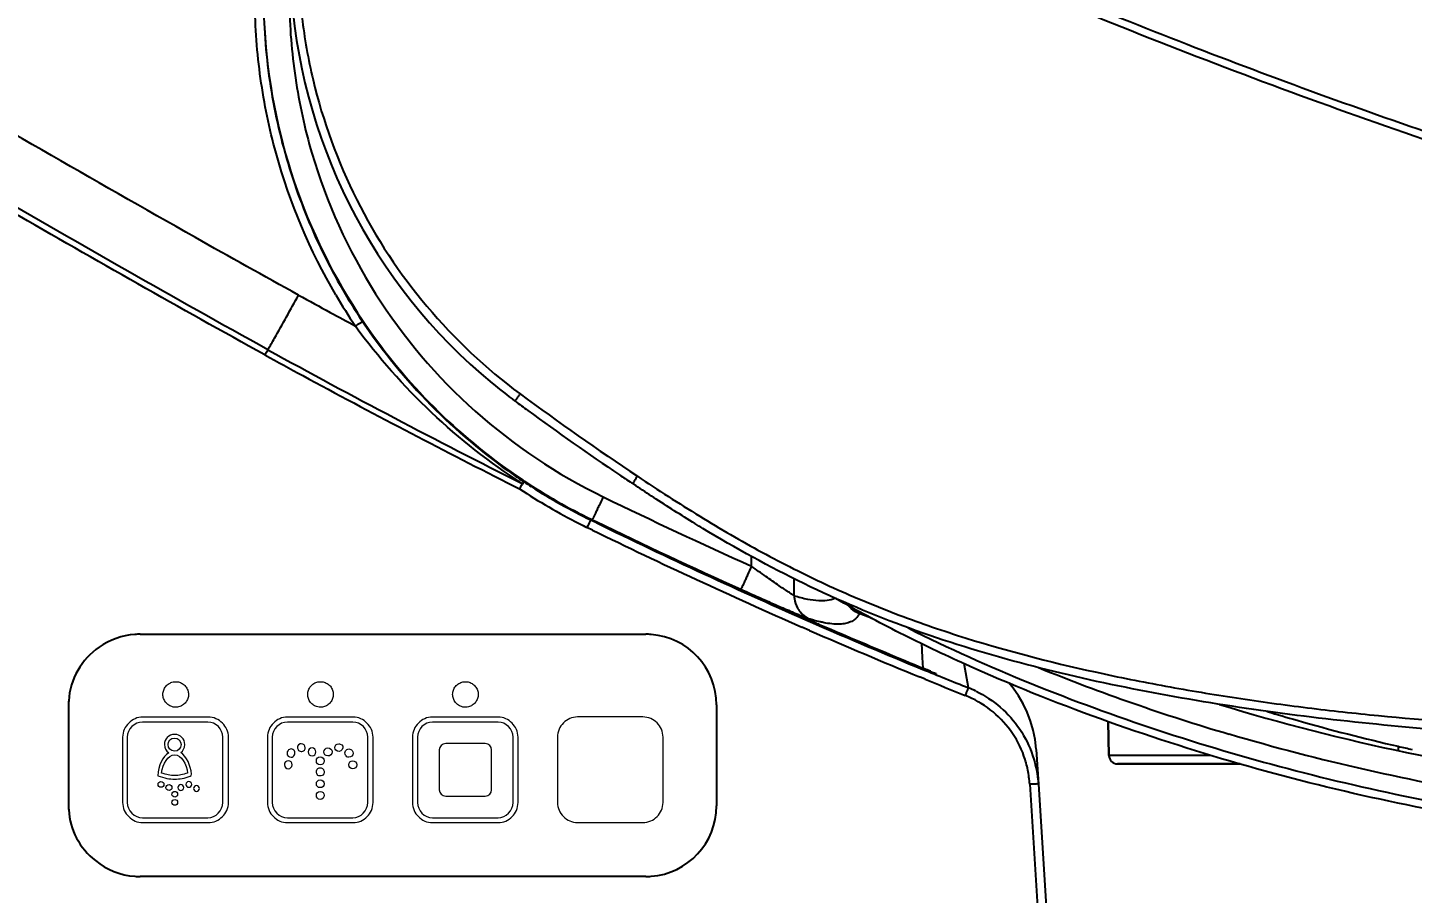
# Model space of a CAD drawing. Extents: x 2340 to 8415, y -46 to 2482.
# Drawn here: x 5991.9 to 6153.7, y 684.4 to 785.6 of the extents above; entities that cross this region are included whole.
import ezdxf

# ---------------------------------------------------------------- set-up
doc = ezdxf.new("R2010")
doc.units = 0
doc.header["$LTSCALE"] = 20
doc.header["$MEASUREMENT"] = 0
doc.linetypes.add('CENTER', pattern=[2, 1.25, -0.25, 0.25, -0.25])
doc.layers.get('0').update_dxf_attribs({"linetype": 'CONTINUOUS'})
doc.layers.get('DEFPOINTS').update_dxf_attribs({"linetype": 'CONTINUOUS'})
for name, color, linetype in [('$DDT_AUDIT_GENERATED_(3B)', 7, 'CONTINUOUS'), ('00_COMPONENTS', 7, 'CONTINUOUS'), ('Layer 1', 7, 'CONTINUOUS')]:
    doc.layers.add(name, color=color, linetype=linetype)
doc.styles.get("Standard").update_dxf_attribs({"font": 'NanumGothic.ttf'})
doc.dimstyles.get("Standard").update_dxf_attribs({"dimtxt": 2.7, "dimasz": 2.5, "dimexe": 1.5, "dimexo": 1.5, "dimgap": 1.5, "dimtad": 1, "dimdec": 0, "dimlfac": 10, "dimzin": 0, "dimdsep": 46, "dimtxsty": 'Standard', "dimcen": 0, "dimclrt": 2, "dimadec": 0, "dimazin": 0, "dimtfac": 1, "dimtdec": 0, "dimtmove": 0, "dimatfit": 3, "dimfxl": 0, "dimtolj": 1, "dimtzin": 0, "dimarcsym": 0})

# ---------------------------------------------------------------- blocks, each defined once
blk = doc.blocks.new('*D20')
at = {"color": 3, "lineweight": -2}
for p, q in [((6476.94, 698.18), (6476.94, 48.41)), ((5779.39, 299.69), (5779.39, 48.41)), ((5799.39, 53.41), (6456.94, 53.41))]:
    blk.add_line(p, q, dxfattribs=at)
at = {"color": 3}
for points in [[(5799.39, 56.74), (5799.39, 50.08), (5779.39, 53.41)], [(6456.94, 56.74), (6456.94, 50.08), (6476.94, 53.41)]]:
    blk.add_solid(points, dxfattribs=at)
at = {"layer": 'DEFPOINTS', "color": 0}
for p in [(6476.94, 699.68), (5779.39, 301.19), (6476.94, 53.41)]:
    blk.add_point(p, dxfattribs=at)
at = {"color": 2, "insert": (6128.16, 77.47), "char_height": 26, "attachment_point": 5}
blk.add_mtext('\\A1;700', dxfattribs=at)
blk = doc.blocks.new('block 142')
at = {"layer": '$DDT_AUDIT_GENERATED_(3B)', "color": 7, "lineweight": 18}
blk.add_open_spline([(108.85, 165.34), (109.02, 165.32), (109.19, 165.33), (109.35, 165.37), (109.35, 165.37), (109.35, 165.37), (109.35, 165.37), (109.51, 165.41), (109.67, 165.48), (109.81, 165.57), (109.81, 165.57), (109.81, 165.57), (109.81, 165.57), (109.95, 165.66), (110.08, 165.77), (110.18, 165.91), (110.18, 165.91), (110.18, 165.91), (110.18, 165.91), (110.29, 166.04), (110.37, 166.19), (110.42, 166.35), (110.42, 166.35), (110.42, 166.35), (110.42, 166.35), (110.48, 166.5), (110.5, 166.67), (110.5, 166.84), (110.5, 166.84), (110.5, 166.84), (110.5, 166.84), (110.5, 167.01), (110.47, 167.18), (110.41, 167.33), (110.41, 167.33), (110.41, 167.33), (110.41, 167.33), (110.35, 167.49), (110.27, 167.64), (110.16, 167.77), (110.16, 167.77), (110.16, 167.77), (110.16, 167.77), (110.06, 167.9), (109.93, 168.01), (109.78, 168.1), (109.78, 168.1), (109.78, 168.1), (109.78, 168.1), (109.64, 168.19), (109.48, 168.25), (109.32, 168.29), (109.32, 168.29), (109.32, 168.29), (109.32, 168.29), (109.16, 168.32), (108.98, 168.33), (108.82, 168.31), (108.82, 168.31), (108.82, 168.31), (108.82, 168.31), (108.65, 168.29), (108.49, 168.24), (108.34, 168.16), (108.34, 168.16), (108.34, 168.16), (108.34, 168.16), (108.19, 168.09), (108.05, 167.99), (107.93, 167.87), (107.93, 167.87), (107.93, 167.87), (107.93, 167.87), (107.82, 167.75), (107.72, 167.6), (107.65, 167.45), (107.65, 167.45), (107.65, 167.45), (107.65, 167.45), (107.58, 167.3), (107.54, 167.13), (107.52, 166.97), (107.52, 166.97), (107.52, 166.97), (107.52, 166.97), (107.5, 166.8), (107.52, 166.63), (107.56, 166.47), (107.56, 166.47), (107.56, 166.47), (107.56, 166.47), (107.6, 166.31), (107.67, 166.15), (107.76, 166.01), (107.76, 166.01), (107.76, 166.01), (107.76, 166.01), (107.85, 165.87), (107.97, 165.74), (108.1, 165.64), (108.1, 165.64), (108.1, 165.64), (108.1, 165.64), (108.23, 165.54), (108.38, 165.46), (108.54, 165.41), (108.54, 165.41), (108.54, 165.41), (108.54, 165.41), (108.64, 165.37), (108.75, 165.35), (108.85, 165.34)], degree=3, knots=[0, 0, 0, 0, 1, 1, 1, 2, 2, 2, 3, 3, 3, 4, 4, 4, 5, 5, 5, 6, 6, 6, 7, 7, 7, 8, 8, 8, 9, 9, 9, 10, 10, 10, 11, 11, 11, 12, 12, 12, 13, 13, 13, 14, 14, 14, 15, 15, 15, 16, 16, 16, 17, 17, 17, 18, 18, 18, 19, 19, 19, 20, 20, 20, 21, 21, 21, 22, 22, 22, 23, 23, 23, 24, 24, 24, 25, 25, 25, 26, 26, 26, 27, 27, 27, 28, 28, 28, 29, 29, 29, 30, 30, 30, 31, 31, 31, 32, 32, 32, 33, 33, 33, 34, 34, 34, 35, 35, 35, 36, 36, 36, 37, 37, 37, 37], dxfattribs=at)
blk = doc.blocks.new('block 143')
at = {"layer": '$DDT_AUDIT_GENERATED_(3B)', "color": 7, "lineweight": 18}
blk.add_open_spline([(142.7, 165.34), (142.87, 165.32), (143.04, 165.33), (143.2, 165.37), (143.2, 165.37), (143.2, 165.37), (143.2, 165.37), (143.36, 165.41), (143.52, 165.48), (143.66, 165.57), (143.66, 165.57), (143.66, 165.57), (143.66, 165.57), (143.8, 165.66), (143.93, 165.77), (144.03, 165.91), (144.03, 165.91), (144.03, 165.91), (144.03, 165.91), (144.13, 166.04), (144.22, 166.19), (144.27, 166.35), (144.27, 166.35), (144.27, 166.35), (144.27, 166.35), (144.32, 166.51), (144.35, 166.67), (144.35, 166.84), (144.35, 166.84), (144.35, 166.84), (144.35, 166.84), (144.35, 167.01), (144.32, 167.18), (144.26, 167.34), (144.26, 167.34), (144.26, 167.34), (144.26, 167.34), (144.2, 167.49), (144.12, 167.64), (144.01, 167.77), (144.01, 167.77), (144.01, 167.77), (144.01, 167.77), (143.91, 167.9), (143.78, 168.01), (143.63, 168.1), (143.63, 168.1), (143.63, 168.1), (143.63, 168.1), (143.49, 168.19), (143.33, 168.25), (143.17, 168.29), (143.17, 168.29), (143.17, 168.29), (143.17, 168.29), (143, 168.32), (142.83, 168.33), (142.67, 168.31), (142.67, 168.31), (142.67, 168.31), (142.67, 168.31), (142.5, 168.29), (142.34, 168.24), (142.19, 168.16), (142.19, 168.16), (142.19, 168.16), (142.19, 168.16), (142.04, 168.09), (141.9, 167.99), (141.78, 167.87), (141.78, 167.87), (141.78, 167.87), (141.78, 167.87), (141.67, 167.74), (141.57, 167.6), (141.5, 167.45), (141.5, 167.45), (141.5, 167.45), (141.5, 167.45), (141.43, 167.3), (141.38, 167.13), (141.37, 166.97), (141.37, 166.97), (141.37, 166.97), (141.37, 166.97), (141.35, 166.8), (141.37, 166.63), (141.41, 166.47), (141.41, 166.47), (141.41, 166.47), (141.41, 166.47), (141.45, 166.3), (141.52, 166.15), (141.61, 166.01), (141.61, 166.01), (141.61, 166.01), (141.61, 166.01), (141.7, 165.87), (141.82, 165.74), (141.95, 165.64), (141.95, 165.64), (141.95, 165.64), (141.95, 165.64), (142.08, 165.54), (142.23, 165.46), (142.39, 165.41), (142.39, 165.41), (142.39, 165.41), (142.39, 165.41), (142.49, 165.37), (142.6, 165.35), (142.7, 165.34)], degree=3, knots=[0, 0, 0, 0, 1, 1, 1, 2, 2, 2, 3, 3, 3, 4, 4, 4, 5, 5, 5, 6, 6, 6, 7, 7, 7, 8, 8, 8, 9, 9, 9, 10, 10, 10, 11, 11, 11, 12, 12, 12, 13, 13, 13, 14, 14, 14, 15, 15, 15, 16, 16, 16, 17, 17, 17, 18, 18, 18, 19, 19, 19, 20, 20, 20, 21, 21, 21, 22, 22, 22, 23, 23, 23, 24, 24, 24, 25, 25, 25, 26, 26, 26, 27, 27, 27, 28, 28, 28, 29, 29, 29, 30, 30, 30, 31, 31, 31, 32, 32, 32, 33, 33, 33, 34, 34, 34, 35, 35, 35, 36, 36, 36, 37, 37, 37, 37], dxfattribs=at)
blk = doc.blocks.new('A$C7b8c0583')
at = {"layer": '$DDT_AUDIT_GENERATED_(3B)', "color": 7, "lineweight": 18}
blk.add_open_spline([(226.53, 25.02), (226.7, 25.01), (226.87, 25.02), (227.03, 25.06), (227.03, 25.06), (227.03, 25.06), (227.03, 25.06), (227.19, 25.09), (227.35, 25.16), (227.49, 25.25), (227.49, 25.25), (227.49, 25.25), (227.49, 25.25), (227.63, 25.34), (227.76, 25.46), (227.86, 25.59), (227.86, 25.59), (227.86, 25.59), (227.86, 25.59), (227.97, 25.72), (228.05, 25.87), (228.1, 26.03), (228.1, 26.03), (228.1, 26.03), (228.1, 26.03), (228.16, 26.19), (228.18, 26.36), (228.18, 26.53), (228.18, 26.53), (228.18, 26.53), (228.18, 26.53), (228.18, 26.69), (228.15, 26.86), (228.09, 27.02), (228.09, 27.02), (228.09, 27.02), (228.09, 27.02), (228.04, 27.18), (227.95, 27.33), (227.84, 27.46), (227.84, 27.46), (227.84, 27.46), (227.84, 27.46), (227.74, 27.59), (227.61, 27.7), (227.47, 27.78), (227.47, 27.78), (227.47, 27.78), (227.47, 27.78), (227.32, 27.87), (227.16, 27.94), (227, 27.97), (227, 27.97), (227, 27.97), (227, 27.97), (226.84, 28.01), (226.66, 28.01), (226.5, 27.99), (226.5, 27.99), (226.5, 27.99), (226.5, 27.99), (226.33, 27.97), (226.17, 27.92), (226.02, 27.85), (226.02, 27.85), (226.02, 27.85), (226.02, 27.85), (225.87, 27.77), (225.73, 27.67), (225.62, 27.55), (225.62, 27.55), (225.62, 27.55), (225.62, 27.55), (225.5, 27.43), (225.4, 27.29), (225.33, 27.14), (225.33, 27.14), (225.33, 27.14), (225.33, 27.14), (225.26, 26.98), (225.22, 26.82), (225.2, 26.65), (225.2, 26.65), (225.2, 26.65), (225.2, 26.65), (225.19, 26.48), (225.2, 26.31), (225.24, 26.15), (225.24, 26.15), (225.24, 26.15), (225.24, 26.15), (225.28, 25.99), (225.35, 25.83), (225.44, 25.69), (225.44, 25.69), (225.44, 25.69), (225.44, 25.69), (225.53, 25.55), (225.65, 25.43), (225.78, 25.32), (225.78, 25.32), (225.78, 25.32), (225.78, 25.32), (225.91, 25.22), (226.07, 25.14), (226.23, 25.09), (226.23, 25.09), (226.23, 25.09), (226.23, 25.09), (226.33, 25.06), (226.43, 25.04), (226.53, 25.02)], degree=3, knots=[0, 0, 0, 0, 1, 1, 1, 2, 2, 2, 3, 3, 3, 4, 4, 4, 5, 5, 5, 6, 6, 6, 7, 7, 7, 8, 8, 8, 9, 9, 9, 10, 10, 10, 11, 11, 11, 12, 12, 12, 13, 13, 13, 14, 14, 14, 15, 15, 15, 16, 16, 16, 17, 17, 17, 18, 18, 18, 19, 19, 19, 20, 20, 20, 21, 21, 21, 22, 22, 22, 23, 23, 23, 24, 24, 24, 25, 25, 25, 26, 26, 26, 27, 27, 27, 28, 28, 28, 29, 29, 29, 30, 30, 30, 31, 31, 31, 32, 32, 32, 33, 33, 33, 34, 34, 34, 35, 35, 35, 36, 36, 36, 37, 37, 37, 37], dxfattribs=at)
at = {"layer": '$DDT_AUDIT_GENERATED_(3B)', "lineweight": 0}
blk.add_open_spline([(255.07, 23.18), (255.49, 23.6), (256.08, 23.88), (256.72, 23.88), (259.26, 23.88), (261.81, 23.88), (264.36, 23.88), (265, 23.88), (265.59, 23.61), (266.01, 23.18), (266.43, 22.76), (266.71, 22.17), (266.71, 21.53), (266.71, 18.98), (266.71, 16.44), (266.71, 13.89), (266.71, 13.25), (266.43, 12.66), (266.01, 12.24), (265.59, 11.82), (265, 11.54), (264.36, 11.54), (261.81, 11.54), (259.26, 11.54), (256.72, 11.54), (256.08, 11.54), (255.49, 11.81), (255.07, 12.24), (254.64, 12.66), (254.37, 13.25), (254.37, 13.89), (254.37, 16.44), (254.37, 18.98), (254.37, 21.53), (254.37, 22.17), (254.64, 22.76), (255.07, 23.18)], degree=3, knots=[0, 0, 0, 0, 1, 1, 1, 2, 2, 2, 3, 3, 3, 4, 4, 4, 5, 5, 5, 6, 6, 6, 7, 7, 7, 8, 8, 8, 9, 9, 9, 10, 10, 10, 11, 11, 11, 12, 12, 12, 12], dxfattribs=at)
at = {"layer": '00_COMPONENTS', "color": 9, "linetype": 'Continuous'}
for p, q in [((230.8, 69.48), (230.75, 69.55)), ((248.53, 51.24), (249, 51)), ((249.97, 50.61), (249.93, 50.53)), ((250.01, 50.69), (249.97, 50.61)), ((258.43, 46.93), (258.26, 46.89)), ((258.43, 46.93), (258.88, 46.71)), ((258.46, 45.71), (257.82, 46.03)), ((258.26, 46.89), (258.26, 46.89)), ((258.88, 46.71), (258.88, 46.59)), ((258.88, 46.59), (258.88, 46.59)), ((277.04, 41.5), (277.03, 42.64)), ((282.04, 38.05), (282.03, 40.02)), ((278.91, 37.3), (278.91, 37.31)), ((278.91, 37.26), (278.91, 37.3)), ((279.76, 36.95), (280.13, 36.79)), ((280.13, 36.79), (282.22, 35.89)), ((283.82, 33.99), (282.92, 34.39)), ((283.88, 35.3), (283.84, 35.31)), ((284.19, 35.21), (283.88, 35.3)), ((284.19, 35.21), (284.2, 35.03)), ((284.24, 35.19), (284.19, 35.21)), ((284.29, 35.18), (284.24, 35.19)), ((296.89, 32.49), (296.98, 30.82)), ((296.98, 30.82), (297.05, 29.59)), ((297.05, 29.59), (297.13, 29.56)), ((297.05, 29.47), (297.05, 29.44)), ((297.14, 29.44), (297.13, 29.44)), ((297.93, 29.12), (297.72, 29.2)), ((302.38, 27.29), (301.89, 30.12)), ((297.32, 28.29), (296.68, 28.55)), ((297.97, 29.1), (297.93, 29.12)), ((298.16, 29.03), (298.14, 29.04)), ((298.34, 28.96), (298.3, 28.97)), ((298.61, 28.92), (298.61, 28.86)), ((352.61, 20.45), (352.61, 19.95)), ((309.56, 16.01), (310.51, 1.08))]:
    blk.add_line(p, q, dxfattribs=at)
at = {"layer": '00_COMPONENTS', "color": 7, "linetype": 'Continuous'}
for p, q in [((250.41, 51.38), (250.48, 51.33)), ((263.16, 51.14), (263.05, 51.21)), ((263.16, 51.14), (263.51, 50.91)), ((263.51, 50.91), (263.16, 51.14)), ((258.43, 46.93), (258.3, 46.99)), ((258.6, 46.72), (258.26, 46.89)), ((258.88, 46.59), (258.6, 46.72)), ((291.14, 35.39), (289.63, 35.96)), ((283.49, 35.34), (284.08, 35.08)), ((284.08, 35.08), (284.2, 35.03)), ((284.2, 35.03), (284.72, 34.81)), ((284.21, 34.89), (284.21, 34.88)), ((205.6, 33.54), (264.7, 33.54)), ((294.96, 30.46), (295.54, 30.22)), ((295.54, 30.22), (296.08, 30)), ((296.08, 30), (296.69, 29.74)), ((296.69, 29.74), (296.78, 29.71)), ((297.05, 29.47), (296.7, 29.61)), ((296.78, 29.71), (297.05, 29.59)), ((297.14, 29.44), (297.05, 29.47)), ((298, 29.09), (297.97, 29.1)), ((197.25, 25.3), (197.25, 13.5)), ((272.95, 25.29), (272.95, 13.49)), ((318.81, 19.37), (318.7, 23.36)), ((318.71, 23.35), (318.81, 19.37)), ((310.3, 20.09), (310.56, 16.04)), ((318.81, 19.37), (318.81, 19.37)), ((330.73, 19.37), (318.81, 19.37)), ((320.19, 18.4), (319.81, 18.4)), ((319.81, 18.4), (319.81, 18.4)), ((319.81, 18.4), (320.19, 18.4)), ((319.81, 18.4), (319.82, 18.4)), ((321.63, 18.4), (320.19, 18.4)), ((320.19, 18.4), (321.64, 18.4)), ((320.65, 18.4), (334.13, 18.4)), ((334.13, 18.4), (321.63, 18.4)), ((321.64, 18.4), (334.13, 18.4)), ((310.52, 16.6), (310.48, 17.26)), ((310.52, 16.6), (310.52, 16.6)), ((310.56, 16.04), (311.51, 1.1)), ((310.56, 16.04), (311.51, 1.1)), ((264.7, 5.24), (205.6, 5.24))]:
    blk.add_line(p, q, dxfattribs=at)
for points in [[(279.38, 37.04), (279.36, 37.05), (279.33, 37.07), (279.3, 37.08), (279.28, 37.09), (279.26, 37.1), (279.23, 37.11), (279.21, 37.12), (279.19, 37.13), (279.17, 37.14), (279.15, 37.15), (279.13, 37.16), (279.12, 37.16), (279.1, 37.17), (279.08, 37.18), (279.07, 37.19), (279.06, 37.19), (279.04, 37.2), (279.03, 37.2), (279.02, 37.21), (279.01, 37.21), (279, 37.22), (278.99, 37.22), (278.98, 37.23), (278.97, 37.23), (278.97, 37.23), (278.96, 37.24), (278.96, 37.24), (278.95, 37.24), (278.95, 37.24), (278.95, 37.24)], [(283.5, 35.21), (283.43, 35.23), (283.34, 35.27), (283.25, 35.31), (283.16, 35.35), (283.07, 35.39), (282.98, 35.43), (282.9, 35.47), (282.81, 35.51), (282.72, 35.55), (282.64, 35.59), (282.55, 35.62), (282.47, 35.66), (282.39, 35.7), (282.3, 35.73), (282.22, 35.77), (282.14, 35.8), (282.06, 35.84), (281.99, 35.87), (281.91, 35.91), (281.83, 35.94), (281.76, 35.98), (281.68, 36.01), (281.61, 36.04), (281.54, 36.07), (281.46, 36.11), (281.39, 36.14), (281.32, 36.17), (281.26, 36.2), (281.19, 36.23), (281.12, 36.26), (281.06, 36.29), (280.99, 36.32), (280.93, 36.35), (280.86, 36.37), (280.8, 36.4), (280.74, 36.43), (280.68, 36.45), (280.62, 36.48), (280.57, 36.51), (280.51, 36.53), (280.45, 36.56), (280.4, 36.58), (280.35, 36.61), (280.3, 36.63), (280.24, 36.65), (280.19, 36.67), (280.14, 36.7), (280.1, 36.72), (280.05, 36.74), (280, 36.76), (279.96, 36.78), (279.92, 36.8), (279.87, 36.82), (279.83, 36.84), (279.79, 36.86), (279.75, 36.87), (279.71, 36.89), (279.68, 36.91), (279.64, 36.92), (279.6, 36.94), (279.57, 36.96), (279.54, 36.97), (279.5, 36.99), (279.47, 37), (279.44, 37.01), (279.41, 37.03), (279.38, 37.04)], [(289.63, 35.96), (289.52, 36), (289.21, 36.16), (288.93, 36.35), (288.67, 36.56), (288.44, 36.79), (288.37, 36.87)], [(297.3, 29.37), (297.24, 29.39), (297.18, 29.42), (297.13, 29.44)], [(297.85, 29.15), (297.81, 29.17), (297.76, 29.19), (297.72, 29.2), (297.67, 29.22), (297.62, 29.24), (297.57, 29.26), (297.52, 29.28), (297.47, 29.3), (297.42, 29.32), (297.36, 29.35), (297.3, 29.37)], [(297.97, 29.1), (297.93, 29.12), (297.89, 29.13), (297.85, 29.15)], [(298.56, 28.88), (298.56, 28.88), (298.56, 28.88), (298.55, 28.88), (298.55, 28.88), (298.54, 28.88), (298.54, 28.88), (298.53, 28.89), (298.52, 28.89), (298.51, 28.89), (298.5, 28.9), (298.49, 28.9), (298.48, 28.91), (298.46, 28.91), (298.45, 28.92), (298.43, 28.92), (298.42, 28.93), (298.4, 28.93), (298.38, 28.94), (298.36, 28.95), (298.34, 28.96), (298.32, 28.97), (298.3, 28.97), (298.27, 28.98), (298.25, 28.99), (298.22, 29), (298.19, 29.01), (298.16, 29.03), (298.13, 29.04), (298.1, 29.05), (298.07, 29.06), (298.04, 29.08), (298, 29.09)], [(310.3, 20.13), (310.18, 21.24), (309.96, 22.33), (309.65, 23.4), (309.26, 24.43), (308.79, 25.41), (308.25, 26.35), (307.62, 27.24), (307.1, 27.86)]]:
    blk.add_lwpolyline(points, dxfattribs=at)
for centre, radius, start, end in [((288.1, 113.02), 65, 182.9353, 230.4982), ((288.1, 113.02), 65, 182.9353, 230.4982), ((288.05, 108.14), 68.01, 183.1491, 213.9847), ((288.04, 108.01), 67.99, 213.8984, 235.1652), ((288.06, 108.16), 68.03, 213.9862, 214.9945), ((288.05, 108.14), 68.01, 214.9938, 236.2166), ((288.1, 113.02), 65, 230.4982, 233.4706), ((435.2, 311.61), 312.13, 233.4709, 233.8136), ((459.85, 346.05), 354.49, 233.8839, 235.9989), ((288.02, 107.98), 67.96, 235.164, 236.3969), ((448.95, 329.84), 334.95, 235.995, 236.1309), ((287.98, 108.05), 67.89, 236.219, 236.5292), ((288.15, 108.19), 68.2, 236.4738, 237.3102), ((288.09, 108.22), 68.1, 236.5322, 244.0612), ((288.06, 108.05), 68.03, 237.3146, 244.02), ((437.71, 313.1), 314.79, 236.1306, 236.3004), ((560.98, 666.96), 690.02, 244.03596, 246.35267), ((479.76, 480), 486.17, 246.2816, 247.8801), ((521.84, 578.26), 593.07, 246.37916, 247.7269), ((699.15, 998.21), 1048.76, 246.78458, 247.33184), ((205.6, 25.29), 8.25, 94.2817, 125.2898), ((205.6, 25.29), 8.25, 90, 94.2817), ((264.7, 25.29), 8.25, 85.6315, 90), ((264.7, 25.29), 8.25, 0, 85.6315), ((205.35, 25.3), 8.1, 123.8747, 176.648), ((505.38, 538.3), 549.85, 247.7356, 248.3344), ((191.09, -222.75), 273.68, 67.0714, 67.2032), ((250.66, -81.85), 120.71, 66.9374, 67.059), ((401.21, 253.54), 241.54, 247.9658, 253.5587), ((298.42, 28.6), 0.375, 61.5822, 62.5254), ((297.66, 15.42), 12.78, 63.9547, 68.3288), ((205.35, 25.3), 8.1, 176.648, 180), ((405.1, 265.94), 254.51, 253.5081, 260.9435), ((406.1, 253.98), 239.58, 257.0981, 257.502), ((319.81, 19.4), 1, 181.4952, 270.0718), ((205.35, 13.5), 8.1, 180, 183.352), ((205.35, 13.5), 8.1, 183.352, 232.1679), ((264.7, 13.49), 8.25, 274.2835, 0), ((205.6, 13.49), 8.25, 230.7676, 265.717), ((205.6, 13.49), 8.25, 265.717, 270), ((264.7, 13.49), 8.25, 270, 274.2835)]:
    blk.add_arc(centre, radius, start, end, dxfattribs=at)
at = {"layer": '00_COMPONENTS', "color": 9, "linetype": 'Continuous'}
for centre, radius, start, end in [((812.62, 1144.24), 1222.1, 241.2135, 241.41113), ((288.16, 108.13), 69.16, 210.3387, 213.9054), ((783.7, 1091.19), 1161.67, 241.41148, 241.57639), ((650.05, 846.72), 890.38, 241.15825, 243.31893), ((634.14, 818.9), 859.04, 241.19207, 241.52827), ((643.42, 834.64), 877.29, 241.48564, 243.24847), ((450, 331.98), 336.28, 233.5061, 236.3614), ((287.36, 106.86), 67.62, 236.3917, 243.2258), ((569.02, 688.34), 709.69, 244.16306, 245.70554), ((290.92, 113.75), 75.38, 243.1706, 243.9503), ((561.96, 669.04), 693.29, 244.03836, 246.26587), ((568.45, 687.13), 711.32, 244.20198, 245.70672), ((453.1, 431.9), 431.23, 245.7245, 246.0864), ((436.74, 395.01), 390.88, 246.0858, 246.3267), ((224.85, -90.46), 138.73, 66.6883, 66.826), ((408.83, 331.43), 321.44, 246.3321, 246.4658), ((378.58, 261.9), 245.62, 246.4608, 246.9004), ((339.34, 170.12), 145.8, 246.9326, 247.1245), ((284.9, 37.96), 2.83, 208.961, 216.6705), ((284.98, 37.92), 2.84, 240.0064, 246.4606), ((521.05, 576.51), 592.11, 246.38193, 247.73351), ((362.96, 192.65), 175.98, 248.0361, 248.2417), ((498.07, 520.67), 531.73, 247.8191, 248.3638), ((326.94, 102.18), 78.61, 248.3729, 248.5054), ((315.3, 72.6), 46.82, 248.5271, 248.7067), ((307.07, 51.45), 24.12, 248.7712, 248.9706)]:
    blk.add_arc(centre, radius, start, end, dxfattribs=at)
for points, knots in [([(528.15, 56.49), (516.16, 57.6), (498.13, 59.4), (474.1, 62.61), (455.99, 65.53), (437.88, 68.99), (419.78, 72.97), (401.69, 77.46), (383.62, 82.42), (365.62, 87.93), (347.79, 93.99), (330.15, 100.53), (306.86, 109.81), (278.14, 122.34), (255.51, 133.16), (244.27, 138.72)], [0, 0, 0, 0, 0.121332, 0.182708, 0.244348, 0.306288, 0.368554, 0.431174, 0.494182, 0.557523, 0.620859, 0.684058, 0.747216, 0.873536, 1, 1, 1, 1]), ([(224.09, 113.1), (224.09, 110.61), (224.37, 105.64), (226.11, 95.83), (230.39, 84.05), (238.67, 71.48), (246, 64.6), (250, 61.63)], [0, 0, 0, 0, 0.125207, 0.249752, 0.499826, 0.749471, 1, 1, 1, 1]), ([(228.47, 73.19), (225.45, 78.36), (221.92, 86.74), (219.49, 98.47), (219.05, 104.44), (219.02, 107.44)], [0, 0, 0, 0, 0.500755, 0.74976, 1, 1, 1, 1]), ([(223.04, 107.54), (223.07, 104.53), (223.54, 98.51), (226.13, 86.75), (232.41, 72.88), (244.2, 58.98), (254.33, 52.21), (259.73, 49.59)], [0, 0, 0, 0, 0.125224, 0.250447, 0.500292, 0.750141, 1, 1, 1, 1]), ([(220.54, 66.79), (209.57, 72.83), (187.85, 85.29), (166.18, 97.84), (155.28, 104.01)], [0, 0, 0, 0, 0.500012, 1, 1, 1, 1]), ([(224.12, 73.17), (220.09, 75.39), (204.05, 84.35), (188.16, 93.58), (176.22, 100.44)], [0, 0, 0, 0, 0.250544, 1, 1, 1, 1]), ([(220.19, 66.18), (210.26, 71.64), (190.58, 82.88), (170.97, 94.24), (161.12, 99.84)], [0, 0, 0, 0, 0.500101, 1, 1, 1, 1]), ([(220.54, 66.8), (220.8, 67.24), (222.01, 69.35), (223.19, 71.48), (224.12, 73.17)], [0, 0, 0, 0, 0.210499, 1, 1, 1, 1]), ([(230.76, 69.55), (230.86, 69.62), (231.01, 69.72), (231.21, 69.85), (231.34, 69.94), (231.45, 70), (231.53, 70.06), (231.57, 70.07), (231.6, 70.1), (231.6, 70.09)], [0, 0, 0, 0, 0.367263, 0.546242, 0.706259, 0.835962, 0.929224, 0.982824, 1, 1, 1, 1]), ([(250.24, 51.16), (246.48, 53.59), (239.4, 59.14), (233.43, 65.88), (230.8, 69.48)], [0, 0, 0, 0, 0.501242, 1, 1, 1, 1]), ([(220.54, 66.79), (220.51, 66.75), (220.4, 66.54), (220.28, 66.34), (220.19, 66.17)], [0, 0, 0, 0, 0.209615, 1, 1, 1, 1]), ([(250, 61.63), (249.92, 61.53), (249.81, 61.38), (249.67, 61.18), (249.58, 61.05), (249.51, 60.95), (249.45, 60.87), (249.43, 60.83), (249.4, 60.8), (249.41, 60.79)], [0, 0, 0, 0, 0.367863, 0.546737, 0.705072, 0.831946, 0.924186, 0.980557, 1, 1, 1, 1]), ([(263.71, 52), (263.59, 51.82), (263.41, 51.53), (263.22, 51.25), (263.17, 51.15)], [0, 0, 0, 0, 0.656448, 1, 1, 1, 1]), ([(249.93, 50.53), (250, 50.64), (250.1, 50.79), (250.23, 50.98), (250.31, 51.1), (250.38, 51.19), (250.43, 51.27), (250.46, 51.3), (250.48, 51.34), (250.48, 51.33)], [0, 0, 0, 0, 0.383066, 0.555401, 0.705947, 0.829454, 0.921778, 0.97943, 1, 1, 1, 1]), ([(250.25, 51.15), (250.23, 51.12), (250.15, 50.97), (250.07, 50.81), (250.01, 50.69)], [0, 0, 0, 0, 0.214924, 1, 1, 1, 1]), ([(250.47, 51.34), (250.44, 51.34), (250.36, 51.27), (250.29, 51.2), (250.25, 51.15)], [0, 0, 0, 0, 0.33823, 1, 1, 1, 1]), ([(250.48, 51.33), (250.48, 51.33), (250.48, 51.34), (250.47, 51.34), (250.47, 51.34)], [0, 0, 0, 0, 0.475206, 1, 1, 1, 1]), ([(263.17, 51.15), (263.16, 51.15), (263.16, 51.14), (263.16, 51.14), (263.16, 51.14)], [0, 0, 0, 0, 0.717768, 1, 1, 1, 1]), ([(259.73, 49.59), (259.57, 49.25), (259.33, 48.76), (259.02, 48.13), (258.83, 47.73), (258.69, 47.44), (258.59, 47.25), (258.54, 47.14), (258.49, 47.05), (258.46, 46.99), (258.44, 46.95), (258.43, 46.93), (258.43, 46.93)], [0, 0, 0, 0, 0.38241, 0.554964, 0.706058, 0.830138, 0.880623, 0.922697, 0.955884, 0.979947, 0.994707, 1, 1, 1, 1]), ([(270.99, 47.34), (273.38, 45.87), (278.2, 43.07), (285.65, 39.32), (293.29, 36.08), (303.74, 32.42), (314.5, 29.62), (325.43, 27.44), (333.7, 26.06), (341.99, 24.92), (353.07, 23.71), (366.92, 22.65), (383.52, 21.75), (405.56, 20.86), (432.99, 20.11), (465.73, 19.51), (498.16, 19.08), (519.67, 18.88), (530.34, 18.8)], [0, 0, 0, 0, 0.031863, 0.063454, 0.094878, 0.126281, 0.189422, 0.221202, 0.253035, 0.284827, 0.316521, 0.379815, 0.442899, 0.505771, 0.630884, 0.755116, 0.878544, 1, 1, 1, 1]), ([(258.23, 46.84), (258.21, 46.8), (258.07, 46.53), (257.93, 46.26), (257.82, 46.03)], [0, 0, 0, 0, 0.15232, 1, 1, 1, 1]), ([(258.26, 46.89), (258.25, 46.89), (258.24, 46.86), (258.23, 46.86), (258.23, 46.84)], [0, 0, 0, 0, 0.255907, 1, 1, 1, 1]), ([(277.04, 41.5), (276.89, 41.17), (276.67, 40.67), (276.38, 40.04), (276.19, 39.62), (276.03, 39.28), (275.92, 39.05), (275.86, 38.92), (275.83, 38.85), (275.81, 38.82), (275.81, 38.8), (275.8, 38.8)], [0, 0, 0, 0, 0.367708, 0.546089, 0.705295, 0.834857, 0.927874, 0.959687, 0.981977, 0.995244, 1, 1, 1, 1]), ([(282.04, 38.05), (281.98, 38.08), (281.79, 38.2), (281.42, 38.44), (280.89, 38.79), (279.96, 39.41), (278.67, 40.33), (277.59, 41.09), (277.04, 41.5)], [0, 0, 0, 0, 0.035591, 0.110679, 0.218052, 0.349908, 0.660576, 1, 1, 1, 1]), ([(278.91, 37.31), (278.91, 37.31), (278.93, 37.3), (278.94, 37.3), (278.99, 37.28), (279.08, 37.24), (279.24, 37.17), (279.37, 37.12), (279.45, 37.08)], [0, 0, 0, 0, 0.015192, 0.06212, 0.140738, 0.250817, 0.564362, 1, 1, 1, 1]), ([(278.94, 37.25), (278.93, 37.25), (278.92, 37.26), (278.91, 37.26), (278.91, 37.26)], [0, 0, 0, 0, 0.737899, 1, 1, 1, 1]), ([(279.43, 37.02), (279.37, 37.05), (279.21, 37.12), (279.04, 37.19), (278.94, 37.25)], [0, 0, 0, 0, 0.358239, 1, 1, 1, 1]), ([(282.04, 38.05), (282.04, 37.92), (282.08, 37.42), (282.24, 36.93), (282.42, 36.59)], [0, 0, 0, 0, 0.242765, 1, 1, 1, 1]), ([(282.04, 38.05), (282.55, 37.89), (283.49, 37.65), (285.08, 37.42), (286.21, 37.49), (286.79, 37.77)], [0, 0, 0, 0, 0.329195, 0.60314, 1, 1, 1, 1]), ([(283.5, 35.21), (283.06, 35.4), (281.7, 36), (280.35, 36.6), (279.43, 37.02)], [0, 0, 0, 0, 0.320681, 1, 1, 1, 1]), ([(282.22, 35.89), (282.32, 35.84), (282.75, 35.66), (283.17, 35.47), (283.49, 35.34)], [0, 0, 0, 0, 0.239813, 1, 1, 1, 1]), ([(282.63, 36.27), (282.69, 36.19), (282.96, 35.87), (283.29, 35.61), (283.56, 35.45)], [0, 0, 0, 0, 0.25412, 1, 1, 1, 1]), ([(282.66, 35.79), (282.79, 35.74), (283.15, 35.59), (283.51, 35.43), (283.75, 35.34)], [0, 0, 0, 0, 0.341829, 1, 1, 1, 1]), ([(289.63, 35.96), (289.62, 35.95), (289.61, 35.89), (289.55, 35.8), (289.46, 35.65), (289.34, 35.49), (289.18, 35.33), (288.91, 35.12), (288.48, 34.91), (287.85, 34.75), (286.76, 34.69), (285.9, 34.81), (285.29, 34.94)], [0, 0, 0, 0, 0.009278, 0.034142, 0.070059, 0.113286, 0.160948, 0.211907, 0.325854, 0.458654, 0.613532, 1, 1, 1, 1]), ([(283.49, 35.34), (283.51, 35.33), (283.57, 35.29), (283.59, 35.21), (283.6, 35.15)], [0, 0, 0, 0, 0.212412, 1, 1, 1, 1]), ([(283.75, 35.34), (283.76, 35.34), (283.79, 35.33), (283.82, 35.32), (283.84, 35.31)], [0, 0, 0, 0, 0.323025, 1, 1, 1, 1]), ([(284.2, 35.03), (284.21, 35.02), (284.27, 34.98), (284.28, 34.9), (284.28, 34.85)], [0, 0, 0, 0, 0.19917, 1, 1, 1, 1]), ([(285.29, 34.94), (285.21, 34.95), (284.87, 35.03), (284.54, 35.11), (284.29, 35.18)], [0, 0, 0, 0, 0.23969, 1, 1, 1, 1]), ([(295.34, 34.28), (304.75, 29.57), (324.39, 21.72), (355.01, 13.64), (381.18, 10.11), (402.21, 9.11), (412.72, 9.01), (417.97, 9)], [0, 0, 0, 0, 0.249874, 0.500168, 0.750394, 0.875333, 1, 1, 1, 1]), ([(297.05, 29.59), (296.98, 29.62), (296.86, 29.62), (296.76, 29.59), (296.74, 29.57)], [0, 0, 0, 0, 0.735174, 1, 1, 1, 1]), ([(297.13, 29.56), (297.06, 29.59), (296.95, 29.59), (296.85, 29.55), (296.82, 29.54)], [0, 0, 0, 0, 0.736013, 1, 1, 1, 1]), ([(298.61, 28.86), (298.61, 28.85), (298.58, 28.87), (298.55, 28.87), (298.49, 28.9), (298.44, 28.92), (298.41, 28.93)], [0, 0, 0, 0, 0.060771, 0.247979, 0.561307, 1, 1, 1, 1]), ([(302.38, 27.29), (302.38, 27.3), (302.37, 27.26), (302.35, 27.23), (302.31, 27.14), (302.27, 27.03), (302.21, 26.89), (302.12, 26.68), (302.06, 26.51), (302.01, 26.4)], [0, 0, 0, 0, 0.016966, 0.070153, 0.162538, 0.291102, 0.450101, 0.628828, 1, 1, 1, 1]), ([(309.56, 16.01), (309.51, 16.57), (309.37, 17.69), (308.77, 19.87), (307.42, 22.39), (305.05, 24.86), (303.05, 25.97), (302.01, 26.4)], [0, 0, 0, 0, 0.12524, 0.250407, 0.500245, 0.750078, 1, 1, 1, 1]), ([(310.56, 16.04), (310.56, 16.04), (310.52, 16.04), (310.48, 16.05), (310.38, 16.05), (310.26, 16.04), (310.1, 16.04), (309.86, 16.03), (309.68, 16.02), (309.56, 16.01)], [0, 0, 0, 0, 0.01815, 0.071913, 0.165021, 0.294387, 0.453996, 0.632647, 1, 1, 1, 1])]:
    blk.add_open_spline(points, degree=3, knots=knots, dxfattribs=at)
at = {"layer": '00_COMPONENTS', "color": 7, "linetype": 'Continuous'}
for points, knots in [([(277.87, 123.76), (287.83, 119.2), (307.87, 110.37), (338.42, 98.24), (369.46, 87.47), (400.92, 78.44), (432.49, 70.87), (464.1, 64.89), (495.65, 60.56), (516.66, 58.47), (527.11, 57.5)], [0, 0, 0, 0, 0.126681, 0.253325, 0.380168, 0.506628, 0.631761, 0.75568, 0.878598, 1, 1, 1, 1]), ([(220.04, 107.43), (220.07, 104.13), (220.6, 97.54), (222.85, 87.87), (226.46, 78.61), (229.76, 72.84), (231.6, 70.09)], [0, 0, 0, 0, 0.249707, 0.498587, 0.749447, 1, 1, 1, 1]), ([(270.44, 46.47), (268.82, 47.46), (266.51, 48.93), (264.21, 50.44), (263.51, 50.91)], [0, 0, 0, 0, 0.692923, 1, 1, 1, 1]), ([(532.99, 17.71), (508.48, 17.91), (474.83, 18.27), (436.61, 19.01), (420.62, 19.41), (411.48, 19.67), (397.85, 20.11), (382.74, 20.72), (368.72, 21.54), (359.69, 22.15), (343.84, 23.49), (325.91, 26.05), (308.26, 30.07), (295.41, 34.04), (283.06, 39.25), (274.89, 43.76), (270.74, 46.28), (270.44, 46.47)], [0, 0, 0, 0, 0.275661, 0.378555, 0.430002, 0.455726, 0.481449, 0.584344, 0.610067, 0.635791, 0.687238, 0.790132, 0.84158, 0.893027, 0.944474, 0.995921, 1, 1, 1, 1]), ([(417.85, 8.04), (412.23, 8.05), (400.95, 8.16), (378.38, 9.36), (355.92, 12.69), (333.95, 18.23), (317.76, 23.46), (304.6, 28.74), (294.36, 33.62), (289.36, 36.3), (286.89, 37.71)], [0, 0, 0, 0, 0.124326, 0.249115, 0.499144, 0.624336, 0.749538, 0.874669, 0.937295, 1, 1, 1, 1]), ([(284.72, 34.81), (284.8, 34.77), (285.14, 34.62), (285.48, 34.48), (285.74, 34.37)], [0, 0, 0, 0, 0.246416, 1, 1, 1, 1]), ([(297.95, 29.21), (298.09, 29.15), (298.31, 29.06), (298.52, 28.96), (298.59, 28.93)], [0, 0, 0, 0, 0.672466, 1, 1, 1, 1]), ([(298.59, 28.93), (298.6, 28.92), (298.6, 28.92), (298.61, 28.92), (298.61, 28.92)], [0, 0, 0, 0, 0.714262, 1, 1, 1, 1]), ([(303.28, 26.9), (305.31, 25.91), (308.91, 22.8), (310.41, 18.29), (310.56, 16.04)], [0, 0, 0, 0, 0.500469, 1, 1, 1, 1]), ([(331.74, 25.34), (338.93, 23.15), (353.51, 19.4), (372.08, 16.38), (387.03, 14.93), (402, 14.12), (413.23, 14.05), (420.71, 14.04)], [0, 0, 0, 0, 0.250428, 0.50078, 0.62585, 0.750772, 1, 1, 1, 1]), ([(337.3, 24.53), (338.46, 24.17), (343.52, 22.67), (348.63, 21.36), (352.59, 20.45)], [0, 0, 0, 0, 0.230569, 1, 1, 1, 1])]:
    blk.add_open_spline(points, degree=3, knots=knots, dxfattribs=at)
at = {"layer": '00_COMPONENTS', "color": 9, "linetype": 'Continuous'}
for points in [[(263.71, 52), (266.11, 50.4), (268.53, 48.84), (270.99, 47.34)], [(249, 51), (249.31, 50.85), (249.62, 50.69), (249.93, 50.53)]]:
    blk.add_open_spline(points, degree=3, dxfattribs=at)
at = {"layer": '00_COMPONENTS', "color": 7, "linetype": 'Continuous'}
for points in [[(278.91, 37.31), (278.97, 37.28), (279.03, 37.24), (279.08, 37.18)], [(284.21, 34.89), (283.97, 35), (283.73, 35.1), (283.5, 35.21)], [(298.61, 28.92), (298.53, 28.95), (298.44, 28.96), (298.36, 28.95)]]:
    blk.add_open_spline(points, degree=3, dxfattribs=at)
at = {"layer": 'Layer 1', "color": 7, "lineweight": 9}
for points in [[(204.28, 23.16), (204.71, 23.59), (205.29, 23.87), (205.93, 23.87), (208.47, 23.87), (211.03, 23.87), (213.57, 23.87), (214.21, 23.87), (214.79, 23.59), (215.22, 23.16), (215.65, 22.75), (215.93, 22.17), (215.93, 21.53), (215.93, 18.97), (215.93, 16.43), (215.93, 13.89), (215.93, 13.23), (215.65, 12.64), (215.22, 12.24), (214.79, 11.81), (214.21, 11.53), (213.57, 11.53), (211.03, 11.53), (208.47, 11.53), (205.93, 11.53), (205.29, 11.53), (204.71, 11.81), (204.28, 12.24), (203.84, 12.64), (203.56, 13.23), (203.56, 13.89), (203.56, 16.43), (203.56, 18.97), (203.56, 21.53), (203.56, 22.17), (203.84, 22.75), (204.28, 23.16)], [(221.19, 23.16), (221.6, 23.59), (222.18, 23.87), (222.84, 23.87), (225.38, 23.87), (227.92, 23.87), (230.49, 23.87), (231.12, 23.87), (231.71, 23.59), (232.11, 23.16), (232.55, 22.75), (232.82, 22.17), (232.82, 21.53), (232.82, 18.97), (232.82, 16.43), (232.82, 13.89), (232.82, 13.23), (232.55, 12.64), (232.14, 12.24), (231.71, 11.81), (231.12, 11.53), (230.49, 11.53), (227.92, 11.53), (225.38, 11.53), (222.84, 11.53), (222.18, 11.53), (221.6, 11.81), (221.19, 12.24), (220.76, 12.64), (220.48, 13.23), (220.48, 13.89), (220.48, 16.43), (220.48, 18.97), (220.48, 21.53), (220.48, 22.17), (220.76, 22.75), (221.19, 23.16)], [(238.13, 23.16), (238.54, 23.59), (239.12, 23.87), (239.78, 23.87), (242.32, 23.87), (244.86, 23.87), (247.43, 23.87), (248.06, 23.87), (248.65, 23.59), (249.06, 23.16), (249.49, 22.75), (249.77, 22.17), (249.77, 21.53), (249.77, 18.97), (249.77, 16.43), (249.77, 13.89), (249.77, 13.23), (249.49, 12.64), (249.08, 12.24), (248.65, 11.81), (248.06, 11.53), (247.43, 11.53), (244.86, 11.53), (242.32, 11.53), (239.78, 11.53), (239.12, 11.53), (238.54, 11.81), (238.13, 12.24), (237.7, 12.64), (237.42, 13.23), (237.42, 13.89), (237.42, 16.43), (237.42, 18.97), (237.42, 21.53), (237.42, 22.17), (237.7, 22.75), (238.13, 23.16)]]:
    blk.add_open_spline(points, degree=3, knots=[0, 0, 0, 0, 1, 1, 1, 2, 2, 2, 3, 3, 3, 4, 4, 4, 5, 5, 5, 6, 6, 6, 7, 7, 7, 8, 8, 8, 9, 9, 9, 10, 10, 10, 11, 11, 11, 12, 12, 12, 12], dxfattribs=at)
at = {"layer": 'Layer 1', "lineweight": 0}
for points, knots in [([(215.27, 13.89), (215.27, 12.95), (214.44, 12.11), (213.52, 12.11), (210.96, 12.11), (208.42, 12.11), (205.88, 12.11), (204.94, 12.11), (204.1, 12.95), (204.1, 13.89), (204.1, 16.43), (204.1, 18.97), (204.1, 21.51), (204.1, 22.45), (204.94, 23.29), (205.88, 23.29), (208.42, 23.29), (210.96, 23.29), (213.52, 23.29), (214.46, 23.29), (215.27, 22.45), (215.27, 21.51), (215.27, 18.97), (215.27, 16.43), (215.27, 13.89)], [0, 0, 0, 0, 1, 1, 1, 2, 2, 2, 3, 3, 3, 4, 4, 4, 5, 5, 5, 6, 6, 6, 7, 7, 7, 8, 8, 8, 8]), ([(232.22, 13.89), (232.22, 12.95), (231.38, 12.11), (230.46, 12.11), (227.9, 12.11), (225.36, 12.11), (222.82, 12.11), (221.88, 12.11), (221.04, 12.95), (221.04, 13.89), (221.04, 16.43), (221.04, 18.97), (221.04, 21.51), (221.04, 22.45), (221.88, 23.29), (222.82, 23.29), (225.36, 23.29), (227.9, 23.29), (230.46, 23.29), (231.4, 23.29), (232.22, 22.45), (232.22, 21.51), (232.22, 18.97), (232.22, 16.43), (232.22, 13.89)], [0, 0, 0, 0, 1, 1, 1, 2, 2, 2, 3, 3, 3, 4, 4, 4, 5, 5, 5, 6, 6, 6, 7, 7, 7, 8, 8, 8, 8]), ([(249.18, 13.89), (249.18, 12.95), (248.34, 12.11), (247.43, 12.11), (244.86, 12.11), (242.32, 12.11), (239.78, 12.11), (238.84, 12.11), (238.01, 12.95), (238.01, 13.89), (238.01, 16.43), (238.01, 18.97), (238.01, 21.51), (238.01, 22.45), (238.84, 23.29), (239.78, 23.29), (242.32, 23.29), (244.86, 23.29), (247.43, 23.29), (248.37, 23.29), (249.18, 22.45), (249.18, 21.51), (249.18, 18.97), (249.18, 16.43), (249.18, 13.89)], [0, 0, 0, 0, 1, 1, 1, 2, 2, 2, 3, 3, 3, 4, 4, 4, 5, 5, 5, 6, 6, 6, 7, 7, 7, 8, 8, 8, 8]), ([(209.63, 21.84), (208.97, 21.84), (208.44, 21.31), (208.44, 20.65), (208.44, 20.26), (208.64, 19.91), (208.95, 19.68)], [9, 9, 9, 9, 10, 10, 10, 11, 11, 11, 11]), ([(209.63, 19.88), (209.2, 19.88), (208.87, 20.24), (208.87, 20.65), (208.87, 21.08), (209.2, 21.41), (209.63, 21.41)], [6, 6, 6, 6, 7, 7, 7, 8, 8, 8, 8]), ([(210.35, 19.71), (210.63, 19.91), (210.83, 20.26), (210.83, 20.65), (210.83, 21.31), (210.32, 21.84), (209.63, 21.84)], [4, 4, 4, 4, 5, 5, 5, 6, 6, 6, 6]), ([(209.63, 21.41), (210.07, 21.41), (210.4, 21.08), (210.4, 20.65), (210.4, 20.21), (210.07, 19.88), (209.63, 19.88)], [9, 9, 9, 9, 10, 10, 10, 11, 11, 11, 11]), ([(223.66, 19.45), (223.58, 19.3), (223.4, 19.17), (223.25, 19.17), (222.99, 19.17), (222.77, 19.4), (222.77, 19.65), (222.77, 19.78), (222.82, 19.88), (222.89, 19.96), (222.97, 20.06), (223.1, 20.14), (223.25, 20.14), (223.4, 20.14), (223.53, 20.04), (223.63, 19.91), (223.71, 19.78), (223.73, 19.6), (223.66, 19.45)], [0, 0, 0, 0, 1, 1, 1, 2, 2, 2, 3, 3, 3, 4, 4, 4, 5, 5, 5, 6, 6, 6, 6]), ([(224.8, 20.01), (224.7, 19.91), (224.54, 19.83), (224.42, 19.86), (224.26, 19.86), (224.14, 19.93), (224.06, 20.06), (223.88, 20.29), (224.01, 20.65), (224.32, 20.75), (224.34, 20.75), (224.39, 20.75), (224.42, 20.75), (224.7, 20.75), (224.9, 20.54), (224.9, 20.29), (224.9, 20.19), (224.87, 20.09), (224.8, 20.01)], [0, 0, 0, 0, 1, 1, 1, 2, 2, 2, 3, 3, 3, 4, 4, 4, 5, 5, 5, 6, 6, 6, 6]), ([(225.71, 20.26), (225.94, 20.26), (226.14, 20.04), (226.14, 19.81), (226.14, 19.55), (225.97, 19.32), (225.71, 19.32), (225.43, 19.32), (225.23, 19.55), (225.23, 19.81), (225.23, 20.06), (225.46, 20.26), (225.71, 20.26)], [0, 0, 0, 0, 1, 1, 1, 2, 2, 2, 3, 3, 3, 4, 4, 4, 4]), ([(227.54, 20.26), (227.29, 20.26), (227.08, 20.04), (227.08, 19.81), (227.08, 19.55), (227.26, 19.32), (227.54, 19.32), (227.82, 19.32), (228.05, 19.53), (228.05, 19.81), (228.05, 20.06), (227.8, 20.26), (227.54, 20.26)], [0, 0, 0, 0, 1, 1, 1, 2, 2, 2, 3, 3, 3, 4, 4, 4, 4]), ([(228.99, 20.72), (228.94, 20.75), (228.89, 20.75), (228.84, 20.75), (228.56, 20.75), (228.35, 20.57), (228.35, 20.29), (228.35, 20.16), (228.41, 20.06), (228.48, 19.99), (228.68, 19.78), (229.07, 19.81), (229.22, 20.06), (229.4, 20.32), (229.27, 20.65), (228.99, 20.72)], [0, 0, 0, 0, 1, 1, 1, 2, 2, 2, 3, 3, 3, 4, 4, 4, 5, 5, 5, 5]), ([(230.39, 19.96), (230.28, 20.06), (230.16, 20.14), (230.01, 20.14), (229.83, 20.14), (229.7, 20.04), (229.6, 19.91), (229.52, 19.76), (229.52, 19.58), (229.6, 19.43), (229.68, 19.27), (229.85, 19.17), (230.01, 19.17), (230.26, 19.17), (230.51, 19.38), (230.51, 19.65), (230.51, 19.76), (230.46, 19.88), (230.39, 19.96)], [0, 0, 0, 0, 1, 1, 1, 2, 2, 2, 3, 3, 3, 4, 4, 4, 5, 5, 5, 6, 6, 6, 6]), ([(222.92, 18.77), (223.17, 18.77), (223.38, 18.54), (223.38, 18.28), (223.38, 18.03), (223.15, 17.83), (222.92, 17.83), (222.69, 17.83), (222.46, 18.03), (222.46, 18.28), (222.46, 18.56), (222.66, 18.77), (222.92, 18.77)], [0, 0, 0, 0, 1, 1, 1, 2, 2, 2, 3, 3, 3, 4, 4, 4, 4]), ([(226.65, 19.22), (226.37, 19.22), (226.2, 19.02), (226.2, 18.77), (226.2, 18.49), (226.37, 18.28), (226.65, 18.28), (226.91, 18.28), (227.11, 18.49), (227.11, 18.77), (227.11, 18.99), (226.91, 19.22), (226.65, 19.22)], [0, 0, 0, 0, 1, 1, 1, 2, 2, 2, 3, 3, 3, 4, 4, 4, 4]), ([(226.27, 17.7), (226.22, 17.62), (226.2, 17.55), (226.2, 17.47), (226.2, 17.32), (226.25, 17.19), (226.35, 17.09), (226.35, 17.09), (226.37, 17.09), (226.37, 17.06), (226.53, 16.96), (226.75, 16.96), (226.91, 17.06), (226.93, 17.09), (226.93, 17.09), (226.96, 17.09), (227.14, 17.24), (227.16, 17.52), (227.03, 17.7), (227.03, 17.72), (227.01, 17.75), (226.98, 17.78), (226.91, 17.88), (226.78, 17.93), (226.65, 17.93), (226.5, 17.93), (226.4, 17.88), (226.3, 17.78), (226.3, 17.75), (226.27, 17.72), (226.27, 17.7)], [0, 0, 0, 0, 1, 1, 1, 2, 2, 2, 3, 3, 3, 4, 4, 4, 5, 5, 5, 6, 6, 6, 7, 7, 7, 8, 8, 8, 9, 9, 9, 10, 10, 10, 10]), ([(230.44, 18.77), (230.18, 18.77), (229.98, 18.54), (229.98, 18.28), (229.98, 18.03), (230.21, 17.83), (230.44, 17.83), (230.67, 17.83), (230.92, 18), (230.92, 18.28), (230.92, 18.56), (230.69, 18.77), (230.44, 18.77)], [0, 0, 0, 0, 1, 1, 1, 2, 2, 2, 3, 3, 3, 4, 4, 4, 4]), ([(208.03, 16.33), (207.86, 16.33), (207.7, 16.18), (207.7, 16), (207.7, 15.82), (207.86, 15.67), (208.03, 15.67), (208.26, 15.67), (208.39, 15.82), (208.39, 16), (208.39, 16.18), (208.26, 16.33), (208.03, 16.33)], [0, 0, 0, 0, 1, 1, 1, 2, 2, 2, 3, 3, 3, 4, 4, 4, 4]), ([(211.29, 16.33), (211.46, 16.33), (211.64, 16.18), (211.64, 16), (211.64, 15.82), (211.46, 15.67), (211.29, 15.67), (211.11, 15.67), (210.96, 15.82), (210.96, 16), (210.96, 16.18), (211.11, 16.33), (211.29, 16.33)], [0, 0, 0, 0, 1, 1, 1, 2, 2, 2, 3, 3, 3, 4, 4, 4, 4]), ([(226.65, 16.53), (226.37, 16.53), (226.2, 16.33), (226.2, 16.07), (226.2, 15.79), (226.37, 15.62), (226.65, 15.62), (226.91, 15.62), (227.11, 15.79), (227.11, 16.07), (227.11, 16.33), (226.91, 16.53), (226.65, 16.53)], [0, 0, 0, 0, 1, 1, 1, 2, 2, 2, 3, 3, 3, 4, 4, 4, 4]), ([(209, 15.97), (208.8, 15.97), (208.62, 15.82), (208.62, 15.64), (208.62, 15.44), (208.8, 15.29), (209, 15.29), (209.18, 15.29), (209.33, 15.44), (209.33, 15.64), (209.33, 15.82), (209.18, 15.97), (209, 15.97)], [0, 0, 0, 0, 1, 1, 1, 2, 2, 2, 3, 3, 3, 4, 4, 4, 4]), ([(209.66, 15.18), (209.48, 15.18), (209.33, 15.06), (209.33, 14.85), (209.33, 14.65), (209.48, 14.52), (209.66, 14.52), (209.86, 14.52), (209.99, 14.65), (209.99, 14.85), (209.99, 15.06), (209.86, 15.18), (209.66, 15.18)], [0, 0, 0, 0, 1, 1, 1, 2, 2, 2, 3, 3, 3, 4, 4, 4, 4]), ([(210.37, 15.97), (210.55, 15.97), (210.7, 15.82), (210.7, 15.64), (210.7, 15.44), (210.55, 15.29), (210.37, 15.29), (210.19, 15.29), (210.02, 15.44), (210.02, 15.64), (210.02, 15.82), (210.19, 15.97), (210.37, 15.97)], [0, 0, 0, 0, 1, 1, 1, 2, 2, 2, 3, 3, 3, 4, 4, 4, 4]), ([(212.2, 15.87), (212.38, 15.87), (212.53, 15.72), (212.53, 15.51), (212.53, 15.34), (212.38, 15.18), (212.2, 15.18), (212, 15.18), (211.84, 15.34), (211.84, 15.51), (211.84, 15.72), (212, 15.87), (212.2, 15.87)], [0, 0, 0, 0, 1, 1, 1, 2, 2, 2, 3, 3, 3, 4, 4, 4, 4]), ([(226.65, 15.18), (226.37, 15.18), (226.2, 14.98), (226.2, 14.73), (226.2, 14.45), (226.37, 14.24), (226.65, 14.24), (226.93, 14.24), (227.11, 14.45), (227.11, 14.73), (227.11, 14.96), (226.91, 15.18), (226.65, 15.18)], [0, 0, 0, 0, 1, 1, 1, 2, 2, 2, 3, 3, 3, 4, 4, 4, 4]), ([(209.66, 14.24), (209.48, 14.24), (209.33, 14.09), (209.33, 13.91), (209.33, 13.71), (209.48, 13.56), (209.66, 13.56), (209.86, 13.56), (209.99, 13.71), (209.99, 13.91), (209.99, 14.09), (209.86, 14.24), (209.66, 14.24)], [0, 0, 0, 0, 1, 1, 1, 2, 2, 2, 3, 3, 3, 4, 4, 4, 4])]:
    blk.add_open_spline(points, degree=3, knots=knots, dxfattribs=at)
for points in [[(209.63, 21.84), (209.63, 21.84), (209.63, 21.84), (209.63, 21.84)], [(209.63, 21.41), (209.63, 21.41), (209.63, 21.41), (209.63, 21.41)], [(208.95, 19.68), (208.21, 19.27), (207.78, 18.21), (207.67, 17.01)], [(208.11, 17.32), (208.29, 18.41), (208.82, 19.45), (209.63, 19.45)], [(209.63, 19.88), (209.63, 19.88), (209.63, 19.88), (209.63, 19.88)], [(209.63, 19.45), (210.47, 19.48), (211.01, 18.38), (211.16, 17.32)], [(211.62, 17.19), (211.49, 18.23), (211.06, 19.27), (210.35, 19.71)], [(241.31, 20.77), (240.9, 20.77), (240.55, 20.44), (240.55, 20.04)], [(240.55, 20.04), (240.55, 20.04), (240.55, 15.36), (240.55, 15.36)], [(243.62, 20.77), (243.62, 20.77), (241.31, 20.77), (241.31, 20.77)], [(245.93, 20.77), (245.93, 20.77), (243.62, 20.77), (243.62, 20.77)], [(246.67, 20.04), (246.67, 20.44), (246.34, 20.77), (245.93, 20.77)], [(246.67, 15.36), (246.67, 15.36), (246.67, 20.04), (246.67, 20.04)], [(207.67, 17.01), (208.47, 16.73), (209.05, 16.61), (209.63, 16.61)], [(209.63, 17.04), (209.15, 17.04), (208.67, 17.14), (208.11, 17.32)], [(211.16, 17.32), (210.6, 17.14), (210.14, 17.04), (209.63, 17.04)], [(209.63, 17.04), (209.63, 17.04), (209.63, 17.04), (209.63, 17.04)], [(209.63, 16.61), (210.22, 16.61), (210.83, 16.73), (211.46, 16.96)], [(211.46, 16.96), (211.56, 17.01), (211.62, 17.09), (211.62, 17.19)], [(240.55, 15.36), (240.55, 14.96), (240.9, 14.63), (241.31, 14.63)], [(241.31, 14.63), (241.31, 14.63), (243.62, 14.63), (243.62, 14.63)], [(243.62, 14.63), (243.62, 14.63), (245.93, 14.63), (245.93, 14.63)], [(245.93, 14.63), (246.34, 14.63), (246.67, 14.96), (246.67, 15.36)]]:
    blk.add_open_spline(points, degree=3, dxfattribs=at)
at = {"layer": '$DDT_AUDIT_GENERATED_(3B)'}
for name in ['block 142', 'block 143']:
    blk.add_blockref(name, (100.76, -140.32), dxfattribs=at)
blk = doc.blocks.new('*D27')
at = {"color": 3, "lineweight": -2}
for p, q in [((6015.86, 1256.01), (5595.34, 1256.01)), ((5600.34, 1236.01), (5600.34, 321.19)), ((5764.16, 301.19), (5595.34, 301.19))]:
    blk.add_line(p, q, dxfattribs=at)
at = {"color": 3}
for points in [[(5597.01, 1236.01), (5603.67, 1236.01), (5600.34, 1256.01)], [(5597.01, 321.19), (5603.67, 321.19), (5600.34, 301.19)]]:
    blk.add_solid(points, dxfattribs=at)
at = {"layer": 'DEFPOINTS', "color": 0}
for p in [(6017.36, 1256.01), (5600.34, 301.19), (5765.66, 301.19)]:
    blk.add_point(p, dxfattribs=at)
at = {"color": 2, "insert": (5572.65, 778.6), "char_height": 26, "attachment_point": 5, "rotation": 90}
blk.add_mtext('\\A1;{\\H1.25x;955}', dxfattribs=at)

msp = doc.modelspace()

# ---------------------------------------------------------------- linework, layer by layer
at = {"color": 1, "linetype": 'CENTER', "ltscale": 5}
msp.add_arc((6045.79, 819.88), 435.94, 348.9294, 91.1511, dxfattribs=at)

# ---------------------------------------------------------------- block references
msp.add_blockref('A$C7b8c0583', (5799.45, 681.15))

# ---------------------------------------------------------------- dimensions: what is measured, and where the dimension line sits
dim = msp.add_linear_dim(base=(5600.34, 301.19), p1=(6017.36, 1256.01), p2=(5765.66, 301.19), angle=90, text='{\\H1.25x;955}', dimstyle='Standard', override={"dimtxt": 26, "dimasz": 20, "dimexe": 5, "dimgap": 10, "dimlfac": 1, "dimzin": 12, "dimclrd": 3, "dimclre": 3, "dimazin": 2, "dimarcsym": 1})
dim.commit()
dim.dimension.update_dxf_attribs({"geometry": '*D27', "text_midpoint": (5572.65, 778.6)})
dim = msp.add_linear_dim(base=(6476.94, 53.41), p1=(5779.39, 301.19), p2=(6476.94, 699.68), text='700', dimstyle='Standard', override={"dimtxt": 26, "dimasz": 20, "dimexe": 5, "dimgap": 10, "dimlfac": 1, "dimzin": 12, "dimclrd": 3, "dimclre": 3, "dimazin": 2, "dimarcsym": 1})
dim.commit()
dim.dimension.update_dxf_attribs({"geometry": '*D20', "text_midpoint": (6128.16, 53.41), "dimtype": 160})

doc.saveas('drawing.dxf')
